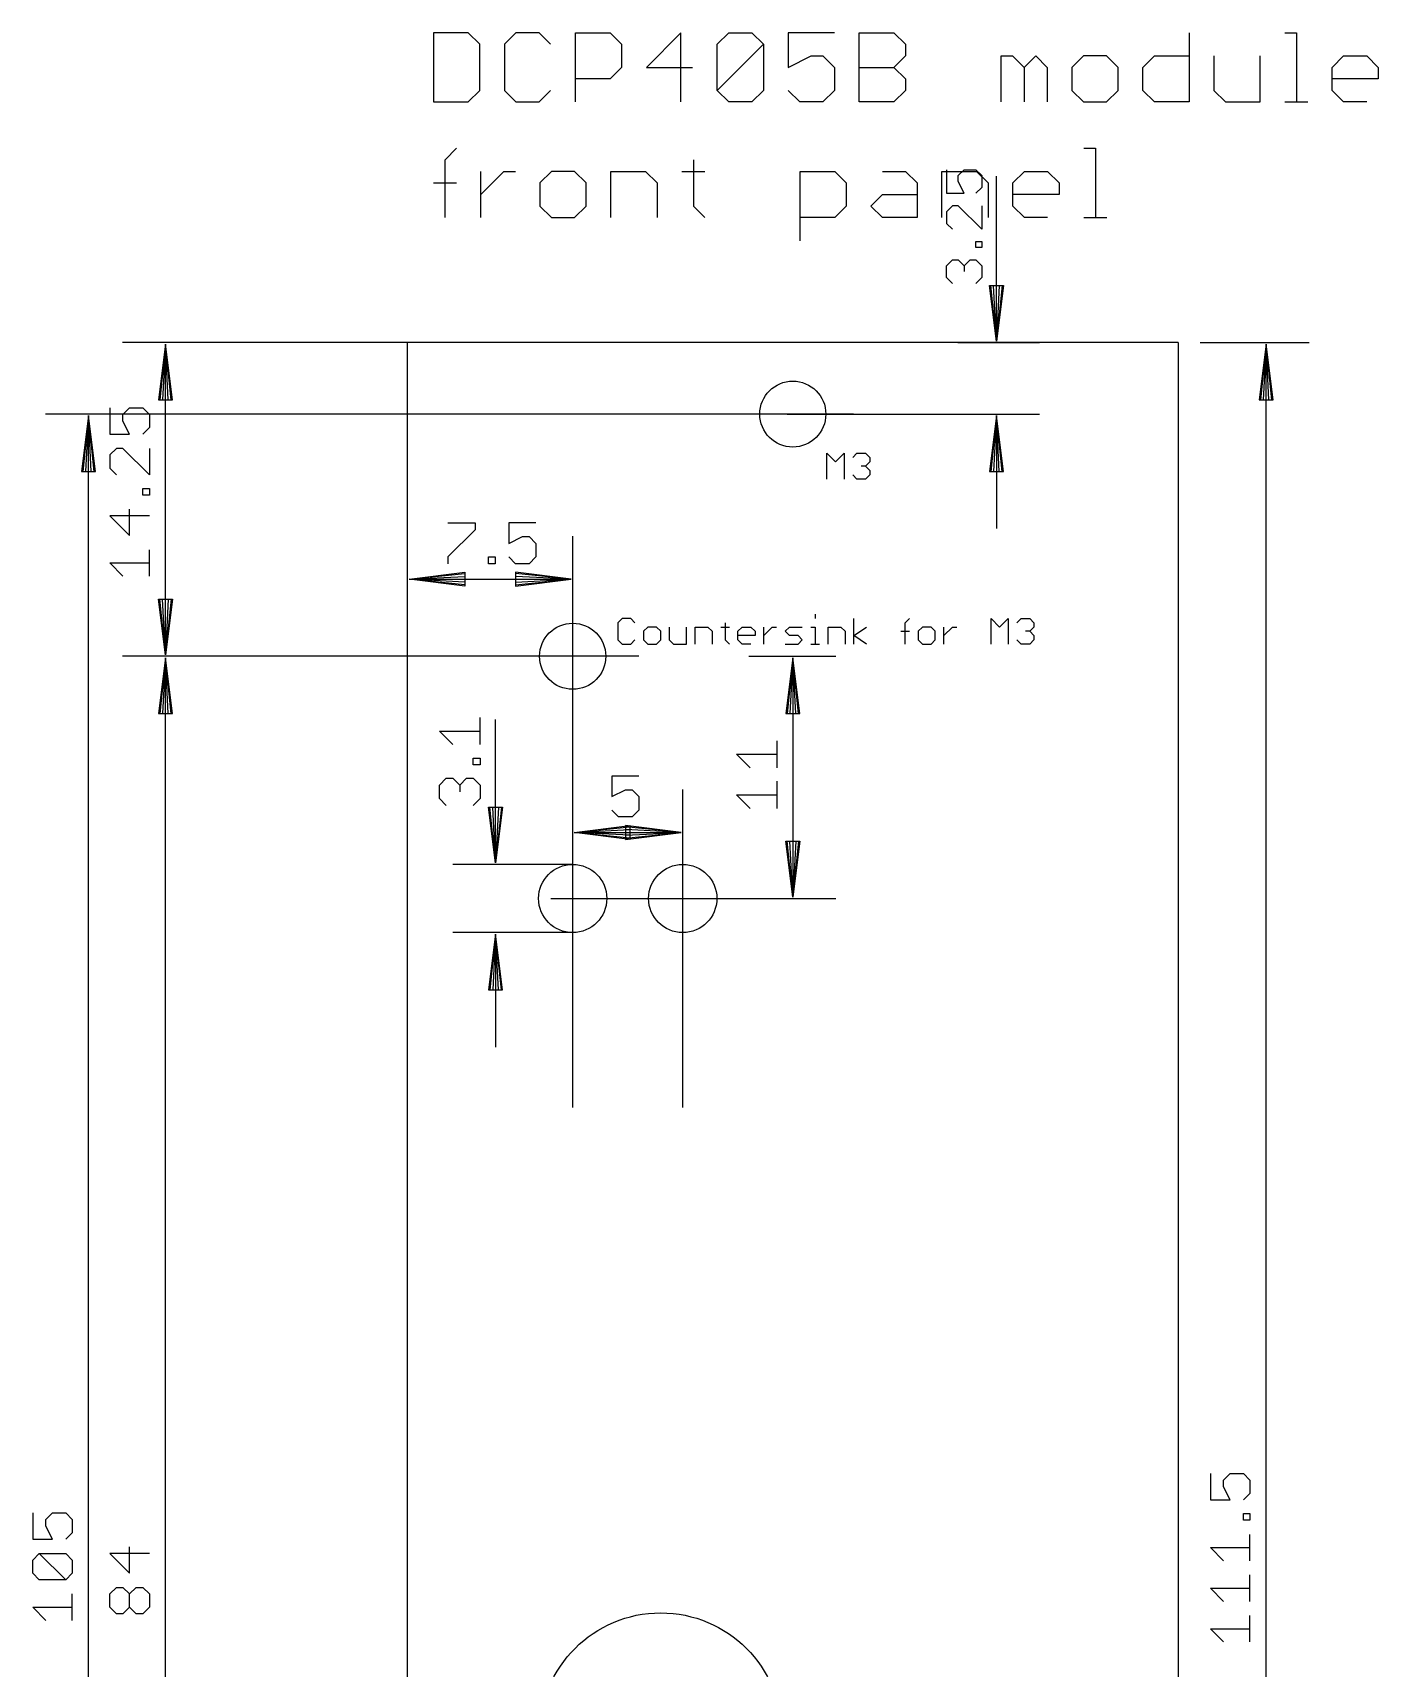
# Model space of a CAD drawing. Extents: x -17 to 281, y -45 to 126.
# Drawn here: x 52 to 113.1, y 51.3 to 125.6 of the extents above; entities that cross this region are included whole.
import ezdxf

# ---------------------------------------------------------------- set-up
doc = ezdxf.new("R2010")
doc.units = 0
doc.header["$MEASUREMENT"] = 0
for name, color, linetype, true_color in [('114', 253, 'CONTINUOUS', 0xadadad), ('20', 7, 'CONTINUOUS', 0xffffff), ('47', 140, 'CONTINUOUS', 0x00bfff)]:
    doc.layers.add(name, color=color, linetype=linetype, true_color=true_color)

msp = doc.modelspace()

# ---------------------------------------------------------------- linework, layer by layer
at = {"layer": '114'}
for p, q in [((70.1778, 125.5749), (70.1778, 122.4278)), ((71.7513, 125.5749), (70.1778, 125.5749)), ((72.2759, 125.0504), (71.7513, 125.5749)), ((73.9251, 125.5749), (73.4006, 125.0504)), ((74.9741, 125.5749), (73.9251, 125.5749)), ((75.4986, 125.0504), (74.9741, 125.5749)), ((76.6233, 122.4278), (76.6233, 125.5749)), ((76.6233, 125.5749), (78.1968, 125.5749)), ((78.1968, 125.5749), (78.7214, 125.0504)), ((81.4196, 125.5749), (79.8461, 124.0013)), ((81.4196, 122.4278), (81.4196, 125.5749)), ((83.0688, 125.0504), (83.5933, 125.5749)), ((83.5933, 125.5749), (84.6424, 125.5749)), ((84.6424, 125.5749), (85.1669, 125.0504)), ((88.3896, 125.5749), (86.2916, 125.5749)), ((86.2916, 125.5749), (86.2916, 124.0013)), ((89.5143, 122.4278), (89.5143, 125.5749)), ((89.5143, 125.5749), (91.0879, 125.5749)), ((91.0879, 125.5749), (91.6124, 125.0504)), ((104.5034, 125.5749), (104.5034, 122.4278)), ((108.8508, 125.5749), (109.3754, 125.5749)), ((109.3754, 125.5749), (109.3754, 122.4278)), ((72.2759, 122.9523), (72.2759, 125.0504)), ((73.4006, 125.0504), (73.4006, 122.9523)), ((78.7214, 125.0504), (78.7214, 124.0013)), ((83.0688, 122.9523), (83.0688, 125.0504)), ((83.0688, 122.9523), (85.1669, 125.0504)), ((85.1669, 125.0504), (85.1669, 122.9523)), ((91.6124, 125.0504), (91.6124, 124.5259)), ((86.2916, 124.0013), (87.3406, 124.5259)), ((87.3406, 124.5259), (87.8651, 124.5259)), ((87.8651, 124.5259), (88.3896, 124.0013)), ((91.6124, 124.5259), (91.0879, 124.0013)), ((95.9598, 122.4278), (95.9598, 124.5259)), ((95.9598, 124.5259), (96.4843, 124.5259)), ((96.4843, 124.5259), (97.0089, 124.0013)), ((97.0089, 124.0013), (97.5334, 124.5259)), ((97.5334, 124.5259), (98.0579, 124.0013)), ((99.7071, 124.5259), (99.1826, 124.0013)), ((100.7561, 124.5259), (99.7071, 124.5259)), ((101.2806, 124.0013), (100.7561, 124.5259)), ((102.4053, 124.0013), (102.9298, 124.5259)), ((102.9298, 124.5259), (104.5034, 124.5259)), ((105.6281, 124.5259), (105.6281, 122.9523)), ((107.7261, 122.4278), (107.7261, 124.5259)), ((110.9993, 124.0013), (111.5239, 124.5259)), ((111.5239, 124.5259), (112.5729, 124.5259)), ((112.5729, 124.5259), (113.0974, 124.0013)), ((78.1968, 123.4768), (76.6233, 123.4768)), ((78.7214, 124.0013), (78.1968, 123.4768)), ((79.8461, 124.0013), (81.9441, 124.0013)), ((88.3896, 124.0013), (88.3896, 122.9523)), ((89.5143, 124.0013), (91.0879, 124.0013)), ((91.0879, 124.0013), (91.6124, 123.4768)), ((91.6124, 123.4768), (91.6124, 122.9523)), ((97.0089, 124.0013), (97.0089, 122.4278)), ((98.0579, 124.0013), (98.0579, 122.4278)), ((99.1826, 124.0013), (99.1826, 122.9523)), ((101.2806, 122.9523), (101.2806, 124.0013)), ((102.4053, 122.9523), (102.4053, 124.0013)), ((110.9993, 122.9523), (110.9993, 124.0013)), ((113.0974, 123.4768), (110.9993, 123.4768)), ((113.0974, 124.0013), (113.0974, 123.4768)), ((71.7513, 122.4278), (72.2759, 122.9523)), ((73.4006, 122.9523), (73.9251, 122.4278)), ((74.9741, 122.4278), (75.4986, 122.9523)), ((83.5933, 122.4278), (83.0688, 122.9523)), ((85.1669, 122.9523), (84.6424, 122.4278)), ((86.8161, 122.4278), (86.2916, 122.9523)), ((88.3896, 122.9523), (87.8651, 122.4278)), ((91.6124, 122.9523), (91.0879, 122.4278)), ((99.1826, 122.9523), (99.7071, 122.4278)), ((100.7561, 122.4278), (101.2806, 122.9523)), ((102.9298, 122.4278), (102.4053, 122.9523)), ((105.6281, 122.9523), (106.1526, 122.4278)), ((111.5239, 122.4278), (110.9993, 122.9523)), ((70.1778, 122.4278), (71.7513, 122.4278)), ((73.9251, 122.4278), (74.9741, 122.4278)), ((84.6424, 122.4278), (83.5933, 122.4278)), ((87.8651, 122.4278), (86.8161, 122.4278)), ((91.0879, 122.4278), (89.5143, 122.4278)), ((99.7071, 122.4278), (100.7561, 122.4278)), ((104.5034, 122.4278), (102.9298, 122.4278)), ((106.1526, 122.4278), (107.7261, 122.4278)), ((108.8508, 122.4278), (109.8999, 122.4278)), ((112.5729, 122.4278), (111.5239, 122.4278)), ((70.7023, 119.8004), (71.2268, 120.3249)), ((70.7023, 117.1778), (70.7023, 119.8004)), ((81.9819, 119.8004), (81.9819, 117.7023)), ((99.7197, 120.3249), (100.2442, 120.3249)), ((100.2442, 120.3249), (100.2442, 117.1778)), ((72.3263, 117.1778), (72.3263, 119.2759)), ((72.3263, 118.2268), (73.3753, 119.2759)), ((73.3753, 119.2759), (73.8998, 119.2759)), ((75.5364, 119.2759), (75.0119, 118.7513)), ((76.5855, 119.2759), (75.5364, 119.2759)), ((77.11, 118.7513), (76.5855, 119.2759)), ((78.2347, 117.1778), (78.2347, 119.2759)), ((78.2347, 119.2759), (79.8082, 119.2759)), ((79.8082, 119.2759), (80.3327, 118.7513)), ((81.4574, 119.2759), (82.5065, 119.2759)), ((86.8287, 116.1288), (86.8287, 119.2759)), ((86.8287, 119.2759), (88.4022, 119.2759)), ((88.4022, 119.2759), (88.9267, 118.7513)), ((90.576, 119.2759), (91.625, 119.2759)), ((91.625, 119.2759), (92.1495, 118.7513)), ((93.2742, 117.1778), (93.2742, 119.2759)), ((93.2742, 119.2759), (94.8477, 119.2759)), ((94.8477, 119.2759), (95.3723, 118.7513)), ((96.4969, 118.7513), (97.0215, 119.2759)), ((97.0215, 119.2759), (98.0705, 119.2759)), ((98.0705, 119.2759), (98.595, 118.7513)), ((70.1778, 118.7513), (71.2268, 118.7513)), ((75.0119, 118.7513), (75.0119, 117.7023)), ((77.11, 117.7023), (77.11, 118.7513)), ((80.3327, 118.7513), (80.3327, 117.1778)), ((88.9267, 118.7513), (88.9267, 117.7023)), ((90.0514, 117.7023), (90.576, 118.2268)), ((90.576, 118.2268), (92.1495, 118.2268)), ((92.1495, 118.7513), (92.1495, 117.1778)), ((95.3723, 118.7513), (95.3723, 117.1778)), ((96.4969, 117.7023), (96.4969, 118.7513)), ((98.595, 118.2268), (96.4969, 118.2268)), ((98.595, 118.7513), (98.595, 118.2268)), ((75.0119, 117.7023), (75.5364, 117.1778)), ((76.5855, 117.1778), (77.11, 117.7023)), ((81.9819, 117.7023), (82.5065, 117.1778)), ((88.9267, 117.7023), (88.4022, 117.1778)), ((90.576, 117.1778), (90.0514, 117.7023)), ((97.0215, 117.1778), (96.4969, 117.7023)), ((75.5364, 117.1778), (76.5855, 117.1778)), ((88.4022, 117.1778), (86.8287, 117.1778)), ((92.1495, 117.1778), (90.576, 117.1778)), ((98.0705, 117.1778), (97.0215, 117.1778)), ((99.7197, 117.1778), (100.7687, 117.1778))]:
    msp.add_line(p, q, dxfattribs=at)
at = {"layer": '20'}
for p, q in [((69, -0.05), (69, 111.5)), ((104, 111.5), (69, 111.5)), ((104, 111.5), (104, 0))]:
    msp.add_line(p, q, dxfattribs=at)
for centre, radius in [((86.5, 108.25), 1.5), ((76.5, 97.25), 1.5), ((76.5, 86.25), 1.55), ((81.5, 86.25), 1.55), ((80.5, 48.3), 5.5)]:
    msp.add_circle(centre, radius, dxfattribs=at)
at = {"layer": '47'}
for p, q in [((93.485, 119.3495), (93.485, 118.2818)), ((94.0189, 119.0826), (94.2858, 119.3495)), ((94.0189, 118.8156), (94.0189, 119.0826)), ((94.2858, 119.3495), (94.8197, 119.3495)), ((94.8197, 119.3495), (95.0866, 119.0826)), ((95.0866, 119.0826), (95.0866, 118.5487)), ((95.75, 111.565), (95.75, 119.0539)), ((93.485, 118.2818), (94.2858, 118.2818)), ((94.2858, 118.2818), (94.0189, 118.8156)), ((95.0866, 118.5487), (94.8197, 118.2818)), ((93.752, 117.7123), (93.485, 117.4454)), ((93.485, 117.4454), (93.485, 116.9116)), ((94.0189, 117.7123), (93.752, 117.7123)), ((95.0866, 116.6446), (94.0189, 117.7123)), ((95.0866, 117.7123), (95.0866, 116.6446)), ((93.485, 116.9116), (93.752, 116.6446)), ((94.8197, 115.8261), (94.8197, 116.093)), ((94.8197, 116.093), (95.0866, 116.093)), ((95.0866, 116.093), (95.0866, 115.8261)), ((93.485, 114.9897), (93.752, 115.2566)), ((93.752, 115.2566), (94.0189, 115.2566)), ((94.0189, 115.2566), (94.2858, 114.9897)), ((94.2858, 114.9897), (94.5527, 115.2566)), ((94.5527, 115.2566), (94.8197, 115.2566)), ((95.0866, 115.8261), (94.8197, 115.8261)), ((94.8197, 115.2566), (95.0866, 114.9897)), ((93.485, 114.4558), (93.485, 114.9897)), ((93.752, 114.1889), (93.485, 114.4558)), ((94.2858, 114.9897), (94.2858, 114.7228)), ((95.0866, 114.4558), (94.8197, 114.1889)), ((95.0866, 114.9897), (95.0866, 114.4558)), ((95.75, 111.565), (95.4308, 114.1)), ((95.4308, 114.1), (96.0692, 114.1)), ((95.75, 111.565), (95.49, 114.1)), ((95.75, 111.565), (95.62, 114.1)), ((96.0692, 114.1), (95.75, 111.565)), ((95.88, 114.1), (95.75, 111.565)), ((96.01, 114.1), (95.75, 111.565)), ((75.5, 111.5), (56.05, 111.5)), ((94, 111.5), (97.7, 111.5)), ((105, 111.5), (109.95, 111.5)), ((58, 111.435), (57.6808, 108.9)), ((58, 111.435), (57.74, 108.9)), ((58, 111.435), (57.87, 108.9)), ((58, 97.315), (58, 111.435)), ((58.3192, 108.9), (58, 111.435)), ((58.13, 108.9), (58, 111.435)), ((58.26, 108.9), (58, 111.435)), ((108, 111.435), (107.6808, 108.9)), ((108, 111.435), (107.74, 108.9)), ((108, 111.435), (107.87, 108.9)), ((108, 0.065), (108, 111.435)), ((108.3192, 108.9), (108, 111.435)), ((108.13, 108.9), (108, 111.435)), ((108.26, 108.9), (108, 111.435)), ((55.4701, 108.5373), (55.4701, 107.3384)), ((56.0695, 108.2375), (56.3692, 108.5373)), ((56.3692, 108.5373), (56.9687, 108.5373)), ((56.9687, 108.5373), (57.2684, 108.2375)), ((57.6808, 108.9), (58.3192, 108.9)), ((107.6808, 108.9), (108.3192, 108.9)), ((89.25, 108.25), (52.55, 108.25)), ((54.5, 108.185), (54.1808, 105.65)), ((54.5, 108.185), (54.24, 105.65)), ((54.5, 108.185), (54.37, 105.65)), ((54.5, 3.315), (54.5, 108.185)), ((54.8192, 105.65), (54.5, 108.185)), ((54.63, 105.65), (54.5, 108.185)), ((54.76, 105.65), (54.5, 108.185)), ((56.0695, 107.9378), (56.0695, 108.2375)), ((56.3692, 107.3384), (56.0695, 107.9378)), ((57.2684, 108.2375), (57.2684, 107.6381)), ((86.25, 108.25), (97.7, 108.25)), ((95.75, 108.185), (95.4308, 105.65)), ((95.75, 108.185), (95.49, 105.65)), ((95.75, 108.185), (95.62, 105.65)), ((95.75, 108.185), (95.75, 103.05)), ((96.0692, 105.65), (95.75, 108.185)), ((95.88, 105.65), (95.75, 108.185)), ((96.01, 105.65), (95.75, 108.185)), ((55.4701, 107.3384), (56.3692, 107.3384)), ((57.2684, 107.6381), (56.9687, 107.3384)), ((55.7698, 106.6957), (55.4701, 106.396)), ((55.4701, 106.396), (55.4701, 105.7965)), ((56.0695, 106.6957), (55.7698, 106.6957)), ((57.2684, 105.4968), (56.0695, 106.6957)), ((57.2684, 106.6957), (57.2684, 105.4968)), ((88.0508, 105.3008), (88.0508, 106.4702)), ((88.0508, 106.4702), (88.4406, 106.0804)), ((88.4406, 106.0804), (88.8304, 106.4702)), ((88.8304, 106.4702), (88.8304, 105.3008)), ((89.2202, 106.2753), (89.4151, 106.4702)), ((89.4151, 106.4702), (89.8049, 106.4702)), ((89.8049, 106.4702), (89.9998, 106.2753)), ((89.9998, 106.2753), (89.9998, 106.0804)), ((54.1808, 105.65), (54.8192, 105.65)), ((55.4701, 105.7965), (55.7698, 105.4968)), ((89.4151, 105.3008), (89.2202, 105.4957)), ((89.8049, 105.8855), (89.61, 105.8855)), ((89.9998, 106.0804), (89.8049, 105.8855)), ((89.8049, 105.8855), (89.9998, 105.6906)), ((89.9998, 105.4957), (89.8049, 105.3008)), ((89.9998, 105.6906), (89.9998, 105.4957)), ((95.4308, 105.65), (96.0692, 105.65)), ((56.9687, 104.576), (56.9687, 104.8757)), ((56.9687, 104.8757), (57.2684, 104.8757)), ((57.2684, 104.8757), (57.2684, 104.576)), ((89.8049, 105.3008), (89.4151, 105.3008)), ((57.2684, 104.576), (56.9687, 104.576)), ((57.2684, 103.6336), (55.4701, 103.6336)), ((55.4701, 103.6336), (56.3692, 102.7344)), ((56.3692, 102.7344), (56.3692, 103.9333)), ((70.8357, 103.3054), (72.0685, 103.3054)), ((72.0685, 103.3054), (72.0685, 102.9972)), ((74.8309, 103.3054), (73.5981, 103.3054)), ((73.5981, 103.3054), (73.5981, 102.3808)), ((69, 87.75), (69, 102.7)), ((72.0685, 102.9972), (70.8357, 101.7644)), ((73.5981, 102.3808), (74.2145, 102.689)), ((74.2145, 102.689), (74.5227, 102.689)), ((74.5227, 102.689), (74.8309, 102.3808)), ((76.5, 76.75), (76.5, 102.7)), ((57.2684, 100.8929), (57.2684, 102.0918)), ((74.8309, 102.3808), (74.8309, 101.7644)), ((56.0695, 100.8929), (55.4701, 101.4923)), ((55.4701, 101.4923), (57.2684, 101.4923)), ((69.065, 100.75), (71.6, 101.0692)), ((70.8357, 101.7644), (70.8357, 101.4562)), ((71.6, 101.0692), (71.6, 100.4308)), ((72.6773, 101.4562), (72.6773, 101.7644)), ((72.6773, 101.7644), (72.9855, 101.7644)), ((72.9855, 101.4562), (72.6773, 101.4562)), ((72.9855, 101.7644), (72.9855, 101.4562)), ((73.9063, 101.4562), (73.5981, 101.7644)), ((76.435, 100.75), (73.9, 101.0692)), ((73.9, 101.0692), (73.9, 100.4308)), ((74.5227, 101.4562), (73.9063, 101.4562)), ((74.8309, 101.7644), (74.5227, 101.4562)), ((69.065, 100.75), (71.6, 101.01)), ((69.065, 100.75), (71.6, 100.88)), ((69.065, 100.75), (76.435, 100.75)), ((71.6, 100.4308), (69.065, 100.75)), ((71.6, 100.62), (69.065, 100.75)), ((71.6, 100.49), (69.065, 100.75)), ((76.435, 100.75), (73.9, 101.01)), ((76.435, 100.75), (73.9, 100.88)), ((73.9, 100.4308), (76.435, 100.75)), ((73.9, 100.62), (76.435, 100.75)), ((73.9, 100.49), (76.435, 100.75)), ((58, 97.315), (57.6808, 99.85)), ((57.6808, 99.85), (58.3192, 99.85)), ((58, 97.315), (57.74, 99.85)), ((58, 97.315), (57.87, 99.85)), ((58.3192, 99.85), (58, 97.315)), ((58.13, 99.85), (58, 97.315)), ((58.26, 99.85), (58, 97.315)), ((78.7457, 98.9702), (78.5508, 98.7753)), ((79.1355, 98.9702), (78.7457, 98.9702)), ((79.3304, 98.7753), (79.1355, 98.9702)), ((87.5162, 99.1651), (87.5162, 98.9702)), ((89.2703, 97.8008), (89.2703, 98.9702)), ((91.6091, 98.7753), (91.804, 98.9702)), ((95.5071, 97.8008), (95.5071, 98.9702)), ((95.5071, 98.9702), (95.8968, 98.5804)), ((95.8968, 98.5804), (96.2866, 98.9702)), ((96.2866, 98.9702), (96.2866, 97.8008)), ((96.6764, 98.7753), (96.8713, 98.9702)), ((96.8713, 98.9702), (97.2611, 98.9702)), ((97.2611, 98.9702), (97.456, 98.7753)), ((78.5508, 98.7753), (78.5508, 97.9957)), ((79.9151, 98.5804), (79.7202, 98.3855)), ((79.7202, 98.3855), (79.7202, 97.9957)), ((80.3049, 98.5804), (79.9151, 98.5804)), ((80.4998, 98.3855), (80.3049, 98.5804)), ((80.4998, 97.9957), (80.4998, 98.3855)), ((80.8896, 98.5804), (80.8896, 97.9957)), ((81.6692, 97.8008), (81.6692, 98.5804)), ((82.059, 97.8008), (82.059, 98.5804)), ((82.059, 98.5804), (82.6437, 98.5804)), ((82.6437, 98.5804), (82.8386, 98.3855)), ((82.8386, 98.3855), (82.8386, 97.8008)), ((83.2284, 98.5804), (83.6182, 98.5804)), ((83.4233, 98.7753), (83.4233, 97.9957)), ((84.008, 98.3855), (84.2029, 98.5804)), ((84.008, 97.9957), (84.008, 98.3855)), ((84.7876, 98.1906), (84.008, 98.1906)), ((84.2029, 98.5804), (84.5927, 98.5804)), ((84.5927, 98.5804), (84.7876, 98.3855)), ((84.7876, 98.3855), (84.7876, 98.1906)), ((85.1774, 97.8008), (85.1774, 98.5804)), ((85.1774, 98.1906), (85.5672, 98.5804)), ((85.5672, 98.5804), (85.7621, 98.5804)), ((86.1519, 98.3855), (86.3468, 98.5804)), ((86.3468, 98.1906), (86.1519, 98.3855)), ((86.3468, 98.5804), (86.9315, 98.5804)), ((86.7366, 98.1906), (86.3468, 98.1906)), ((86.9315, 97.9957), (86.7366, 98.1906)), ((87.3213, 98.5804), (87.5162, 98.5804)), ((87.5162, 98.5804), (87.5162, 97.8008)), ((88.1009, 97.8008), (88.1009, 98.5804)), ((88.1009, 98.5804), (88.6856, 98.5804)), ((88.6856, 98.5804), (88.8805, 98.3855)), ((88.8805, 98.3855), (88.8805, 97.8008)), ((89.2703, 98.1906), (89.855, 98.5804)), ((89.855, 97.8008), (89.2703, 98.1906)), ((91.4142, 98.3855), (91.804, 98.3855)), ((91.6091, 97.8008), (91.6091, 98.7753)), ((92.3887, 98.5804), (92.1938, 98.3855)), ((92.1938, 98.3855), (92.1938, 97.9957)), ((92.7785, 98.5804), (92.3887, 98.5804)), ((92.9734, 98.3855), (92.7785, 98.5804)), ((92.9734, 97.9957), (92.9734, 98.3855)), ((93.3632, 97.8008), (93.3632, 98.5804)), ((93.3632, 98.1906), (93.753, 98.5804)), ((93.753, 98.5804), (93.9479, 98.5804)), ((97.2611, 98.3855), (97.0662, 98.3855)), ((97.456, 98.5804), (97.2611, 98.3855)), ((97.2611, 98.3855), (97.456, 98.1906)), ((97.456, 98.7753), (97.456, 98.5804)), ((97.456, 98.1906), (97.456, 97.9957)), ((78.5508, 97.9957), (78.7457, 97.8008)), ((78.7457, 97.8008), (79.1355, 97.8008)), ((79.1355, 97.8008), (79.3304, 97.9957)), ((79.7202, 97.9957), (79.9151, 97.8008)), ((79.9151, 97.8008), (80.3049, 97.8008)), ((80.3049, 97.8008), (80.4998, 97.9957)), ((80.8896, 97.9957), (81.0845, 97.8008)), ((81.0845, 97.8008), (81.6692, 97.8008)), ((83.4233, 97.9957), (83.6182, 97.8008)), ((84.2029, 97.8008), (84.008, 97.9957)), ((84.5927, 97.8008), (84.2029, 97.8008)), ((86.1519, 97.8008), (86.7366, 97.8008)), ((86.7366, 97.8008), (86.9315, 97.9957)), ((87.3213, 97.8008), (87.7111, 97.8008)), ((92.1938, 97.9957), (92.3887, 97.8008)), ((92.3887, 97.8008), (92.7785, 97.8008)), ((92.7785, 97.8008), (92.9734, 97.9957)), ((96.8713, 97.8008), (96.6764, 97.9957)), ((97.2611, 97.8008), (96.8713, 97.8008)), ((97.456, 97.9957), (97.2611, 97.8008)), ((74, 97.25), (56.05, 97.25)), ((79.5, 97.25), (56.05, 97.25)), ((58, 97.185), (57.6808, 94.65)), ((58, 97.185), (57.74, 94.65)), ((58, 97.185), (57.87, 94.65)), ((58, 13.315), (58, 97.185)), ((58.3192, 94.65), (58, 97.185)), ((58.13, 94.65), (58, 97.185)), ((58.26, 94.65), (58, 97.185)), ((84.5, 97.25), (88.45, 97.25)), ((86.5, 97.185), (86.1808, 94.65)), ((86.5, 97.185), (86.24, 94.65)), ((86.5, 97.185), (86.37, 94.65)), ((86.5, 97.185), (86.5, 86.315)), ((86.8192, 94.65), (86.5, 97.185)), ((86.63, 94.65), (86.5, 97.185)), ((86.76, 94.65), (86.5, 97.185)), ((57.6808, 94.65), (58.3192, 94.65)), ((72.2938, 93.2386), (72.2938, 94.4713)), ((73, 87.865), (73, 94.3809)), ((86.1808, 94.65), (86.8192, 94.65)), ((71.061, 93.2386), (70.4446, 93.8549)), ((70.4446, 93.8549), (72.2938, 93.8549)), ((85.7938, 92.1816), (85.7938, 93.4144)), ((71.9856, 92.3178), (71.9856, 92.626)), ((71.9856, 92.626), (72.2938, 92.626)), ((72.2938, 92.3178), (71.9856, 92.3178)), ((72.2938, 92.626), (72.2938, 92.3178)), ((84.561, 92.1816), (83.9446, 92.798)), ((83.9446, 92.798), (85.7938, 92.798)), ((70.4446, 91.4008), (70.7528, 91.709)), ((70.4446, 90.7844), (70.4446, 91.4008)), ((70.7528, 91.709), (71.061, 91.709)), ((71.061, 91.709), (71.3692, 91.4008)), ((71.3692, 91.4008), (71.6774, 91.709)), ((71.3692, 91.4008), (71.3692, 91.0926)), ((71.6774, 91.709), (71.9856, 91.709)), ((71.9856, 91.709), (72.2938, 91.4008)), ((72.2938, 91.4008), (72.2938, 90.7844)), ((79.5101, 91.8054), (78.2773, 91.8054)), ((78.2773, 91.8054), (78.2773, 90.8808)), ((85.7938, 90.34), (85.7938, 91.5728)), ((70.7528, 90.4762), (70.4446, 90.7844)), ((72.2938, 90.7844), (71.9856, 90.4762)), ((76.5, 88.25), (76.5, 91.2)), ((78.2773, 90.8808), (78.8937, 91.189)), ((78.8937, 91.189), (79.2019, 91.189)), ((79.2019, 91.189), (79.5101, 90.8808)), ((79.5101, 90.8808), (79.5101, 90.2644)), ((81.5, 76.75), (81.5, 91.2)), ((84.561, 90.34), (83.9446, 90.9564)), ((83.9446, 90.9564), (85.7938, 90.9564)), ((73, 87.865), (72.6808, 90.4)), ((72.6808, 90.4), (73.3192, 90.4)), ((73, 87.865), (72.74, 90.4)), ((73, 87.865), (72.87, 90.4)), ((73.3192, 90.4), (73, 87.865)), ((73.13, 90.4), (73, 87.865)), ((73.26, 90.4), (73, 87.865)), ((78.5855, 89.9562), (78.2773, 90.2644)), ((79.2019, 89.9562), (78.5855, 89.9562)), ((79.5101, 90.2644), (79.2019, 89.9562)), ((76.565, 89.25), (79.1, 89.5692)), ((76.565, 89.25), (79.1, 89.51)), ((76.565, 89.25), (79.1, 89.38)), ((76.565, 89.25), (81.435, 89.25)), ((79.1, 88.9308), (76.565, 89.25)), ((79.1, 89.12), (76.565, 89.25)), ((79.1, 88.99), (76.565, 89.25)), ((81.435, 89.25), (78.9, 89.5692)), ((78.9, 89.5692), (78.9, 88.9308)), ((81.435, 89.25), (78.9, 89.51)), ((81.435, 89.25), (78.9, 89.38)), ((78.9, 88.9308), (81.435, 89.25)), ((78.9, 89.12), (81.435, 89.25)), ((78.9, 88.99), (81.435, 89.25)), ((79.1, 89.5692), (79.1, 88.9308)), ((86.5, 86.315), (86.1808, 88.85)), ((86.1808, 88.85), (86.8192, 88.85)), ((86.5, 86.315), (86.24, 88.85)), ((86.5, 86.315), (86.37, 88.85)), ((86.8192, 88.85), (86.5, 86.315)), ((86.63, 88.85), (86.5, 86.315)), ((86.76, 88.85), (86.5, 86.315)), ((76.5, 87.8), (71.05, 87.8)), ((75.5, 86.25), (88.45, 86.25)), ((76.1808, 86.25), (76.8192, 86.25)), ((76.5, 85.9308), (76.5, 86.5692)), ((76.5, 84.7), (71.05, 84.7)), ((73, 84.635), (72.6808, 82.1)), ((73, 84.635), (72.74, 82.1)), ((73, 84.635), (72.87, 82.1)), ((73, 84.635), (73, 79.5)), ((73.3192, 82.1), (73, 84.635)), ((73.13, 82.1), (73, 84.635)), ((73.26, 82.1), (73, 84.635)), ((72.6808, 82.1), (73.3192, 82.1)), ((105.4701, 60.1265), (105.4701, 58.9276)), ((106.0695, 59.8268), (106.3692, 60.1265)), ((106.0695, 59.527), (106.0695, 59.8268)), ((106.3692, 58.9276), (106.0695, 59.527)), ((106.3692, 60.1265), (106.9687, 60.1265)), ((106.9687, 60.1265), (107.2684, 59.8268)), ((107.2684, 59.8268), (107.2684, 59.2273)), ((105.4701, 58.9276), (106.3692, 58.9276)), ((107.2684, 59.2273), (106.9687, 58.9276)), ((51.9701, 58.3415), (51.9701, 57.1426)), ((52.5695, 58.0418), (52.8692, 58.3415)), ((52.5695, 57.7421), (52.5695, 58.0418)), ((52.8692, 58.3415), (53.4687, 58.3415)), ((53.4687, 58.3415), (53.7684, 58.0418)), ((53.7684, 58.0418), (53.7684, 57.4423)), ((106.9687, 58.0068), (106.9687, 58.3065)), ((106.9687, 58.3065), (107.2684, 58.3065)), ((107.2684, 58.0068), (106.9687, 58.0068)), ((107.2684, 58.3065), (107.2684, 58.0068)), ((52.8692, 57.1426), (52.5695, 57.7421)), ((53.7684, 57.4423), (53.4687, 57.1426)), ((107.2684, 56.1652), (107.2684, 57.3641)), ((51.9701, 57.1426), (52.8692, 57.1426)), ((51.9701, 56.2002), (52.2698, 56.4999)), ((52.2698, 56.4999), (53.4687, 56.4999)), ((53.4687, 55.301), (52.2698, 56.4999)), ((53.4687, 56.4999), (53.7684, 56.2002)), ((57.2684, 56.4991), (55.4701, 56.4991)), ((55.4701, 56.4991), (56.3692, 55.5999)), ((56.3692, 55.5999), (56.3692, 56.7988)), ((106.0695, 56.1652), (105.4701, 56.7647)), ((105.4701, 56.7647), (107.2684, 56.7647)), ((51.9701, 55.6008), (51.9701, 56.2002)), ((53.7684, 56.2002), (53.7684, 55.6008)), ((52.2698, 55.301), (51.9701, 55.6008)), ((53.4687, 55.301), (52.2698, 55.301)), ((53.7684, 55.6008), (53.4687, 55.301)), ((107.2684, 54.3237), (107.2684, 55.5225)), ((53.7684, 53.4595), (53.7684, 54.6584)), ((55.4701, 54.6575), (55.7698, 54.9572)), ((55.4701, 54.0581), (55.4701, 54.6575)), ((55.7698, 54.9572), (56.0695, 54.9572)), ((56.0695, 54.9572), (56.3692, 54.6575)), ((56.3692, 54.6575), (56.669, 54.9572)), ((56.3692, 54.0581), (56.3692, 54.6575)), ((56.669, 54.9572), (56.9687, 54.9572)), ((56.9687, 54.9572), (57.2684, 54.6575)), ((57.2684, 54.6575), (57.2684, 54.0581)), ((106.0695, 54.3237), (105.4701, 54.9231)), ((105.4701, 54.9231), (107.2684, 54.9231)), ((52.5695, 53.4595), (51.9701, 54.0589)), ((51.9701, 54.0589), (53.7684, 54.0589)), ((55.7698, 53.7583), (55.4701, 54.0581)), ((56.0695, 53.7583), (55.7698, 53.7583)), ((56.3692, 54.0581), (56.0695, 53.7583)), ((56.669, 53.7583), (56.3692, 54.0581)), ((56.9687, 53.7583), (56.669, 53.7583)), ((57.2684, 54.0581), (56.9687, 53.7583)), ((107.2684, 52.4821), (107.2684, 53.681)), ((106.0695, 52.4821), (105.4701, 53.0815)), ((105.4701, 53.0815), (107.2684, 53.0815)), ((85.0763, 51.3009), (85.0763, 51.3009))]:
    msp.add_line(p, q, dxfattribs=at)

doc.saveas('drawing.dxf')
